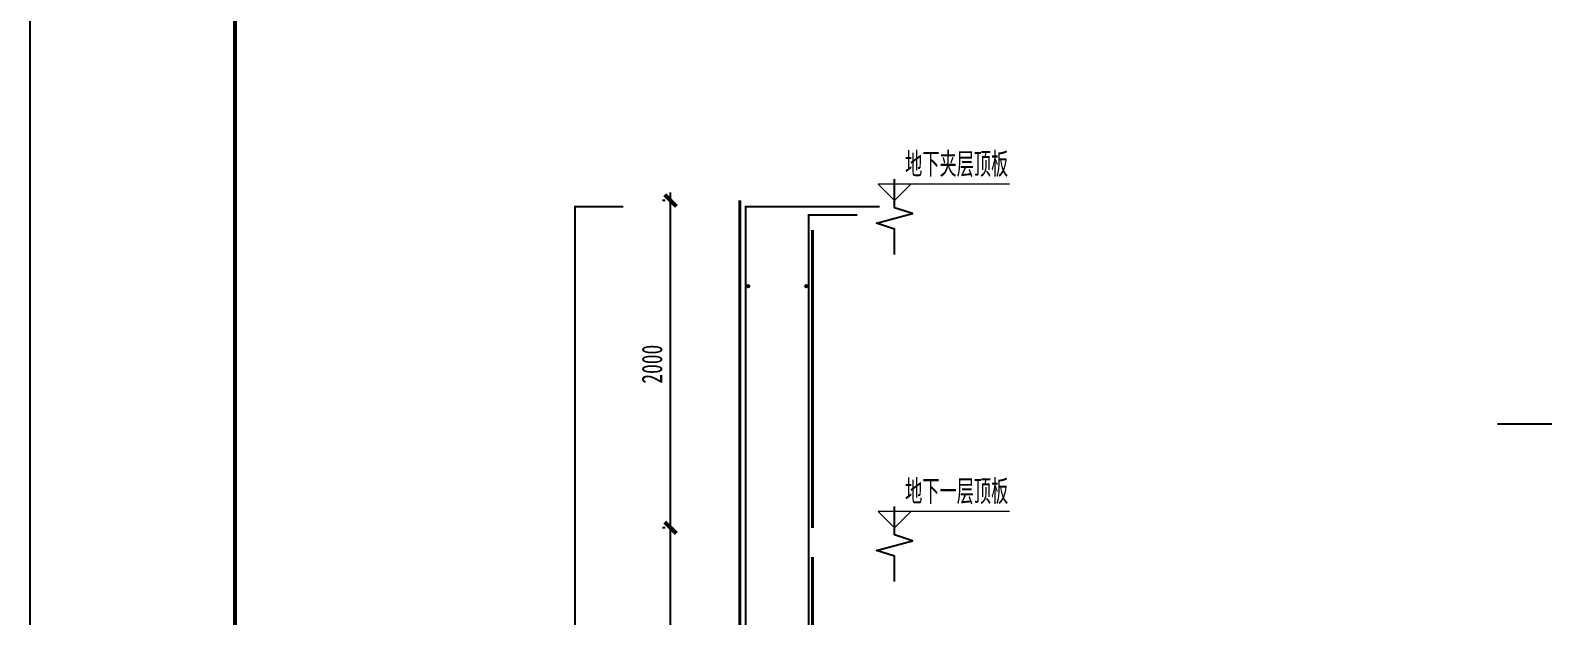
# Model space of a CAD drawing. Extents: x -3200781797 to -8106663, y 494714 to 1244925.
# Drawn here: x -8190763 to -8172296, y 534704 to 541862 of the extents above; entities that cross this region are included whole.
import ezdxf
from ezdxf.enums import TextEntityAlignment as Align
from ezdxf.xclip import XClip

# ---------------------------------------------------------------- set-up
doc = ezdxf.new("R2010")
doc.units = 0
doc.header["$LTSCALE"] = 1000
doc.header["$MEASUREMENT"] = 0
doc.header["$XCLIPFRAME"] = 0
doc.linetypes.add('DASH', pattern=[0.35, 0.25, -0.1])
doc.layers.get('Defpoints').update_dxf_attribs({"color": 30, "linetype": 'DASH'})
for name, color, linetype in [('3#4#5#模板$0$BORDER', 7, 'Continuous'), ('3#4#5#模板$0$THIN', 7, 'Continuous'), ('S-PC-FQ-WYQ', 4, 'Continuous'), ('节点$0$S-ANNO-THIN', 3, 'Continuous'), ('节点$0$S-DETL-DIMS', 210, 'Continuous'), ('节点$0$S-REIN', 1, 'Continuous')]:
    doc.layers.add(name, color=color, linetype=linetype)
doc.layers.add('节点$0$梁', color=4, linetype='Continuous', lineweight=0)
doc.layers.add('节点$0$纵文字', color=30, linetype='Continuous', lineweight=18)
doc.styles.add('节点$0$TSSD_Rein', font='Tssdeng.shx', dxfattribs={"width": 0.7, "bigfont": 'hztxt.shx'})
doc.styles.add('节点$0$楷体', font='', dxfattribs={"width": 0.7, "height": 250})
doc.styles.get('节点$0$楷体').set_extended_font_data('KaiTi_GB2312')
doc.dimstyles.new('节点$0$TSSD_50_100', dxfattribs={"dimtxt": 250, "dimasz": 100, "dimexe": 100, "dimexo": 250, "dimgap": 100, "dimtad": 1, "dimdec": 0, "dimlfac": 0.5, "dimzin": 0, "dimdsep": 46, "dimtxsty": '节点$0$楷体', "dimblk": '节点$0$_ArchTick', "dimcen": 0, "dimdle": 100, "dimclrt": 7, "dimadec": 0, "dimazin": 0, "dimtfac": 1, "dimtdec": 0, "dimtix": 1, "dimtmove": 2, "dimatfit": 3, "dimfxl": 1, "dimtolj": 1, "dimtzin": 0, "dimarcsym": 0})

# ---------------------------------------------------------------- blocks, each defined once
blk = doc.blocks.new('节点$0$_ArchTick')
at = {"color": 0, "linetype": 'ByBlock', "const_width": 0.5}
blk.add_lwpolyline([(-0.71, -0.71), (0.71, 0.71)], dxfattribs=at)
blk = doc.blocks.new('*D3905')
at = {"layer": 'Defpoints', "color": 0, "transparency": 16777216}
for p in [(-7521, -118575), (-7335, -118575), (-7335, -125755)]:
    blk.add_point(p, dxfattribs=at)
at = {"layer": '节点$0$S-DETL-DIMS', "color": 0, "lineweight": -2, "transparency": 16777216}
for p, q in [((-7521, -125855), (-7521, -118475)), ((-7585, -118575), (-7621, -118575)), ((-7585, -125755), (-7621, -125755))]:
    blk.add_line(p, q, dxfattribs=at)
at = {"layer": '节点$0$S-DETL-DIMS', "color": 0, "lineweight": -2, "transparency": 16777216, "xscale": 100, "yscale": 100, "zscale": 100}
for p, rotation in [((-7521, -118575), 90), ((-7521, -125755), 270)]:
    blk.add_blockref('节点$0$_ArchTick', p, dxfattribs=dict(at, rotation=rotation))
at = {"layer": '节点$0$S-DETL-DIMS', "color": 7, "transparency": 16777216, "insert": (-7746, -122165), "char_height": 250, "attachment_point": 5, "rotation": 90, "style": '节点$0$楷体'}
blk.add_mtext('\\A1;3590', dxfattribs=at)
blk = doc.blocks.new('*D3907')
at = {"layer": 'Defpoints', "color": 0, "transparency": 16777216}
for p in [(-7521, -114575), (-7335, -114575), (-7335, -118575)]:
    blk.add_point(p, dxfattribs=at)
at = {"layer": '节点$0$S-DETL-DIMS', "color": 0, "lineweight": -2, "transparency": 16777216}
for p, q in [((-7521, -118675), (-7521, -114475)), ((-7585, -114575), (-7621, -114575)), ((-7585, -118575), (-7621, -118575))]:
    blk.add_line(p, q, dxfattribs=at)
at = {"layer": '节点$0$S-DETL-DIMS', "color": 0, "lineweight": -2, "transparency": 16777216, "xscale": 100, "yscale": 100, "zscale": 100}
for p, rotation in [((-7521, -114575), 90), ((-7521, -118575), 270)]:
    blk.add_blockref('节点$0$_ArchTick', p, dxfattribs=dict(at, rotation=rotation))
at = {"layer": '节点$0$S-DETL-DIMS', "color": 7, "transparency": 16777216, "insert": (-7746, -116575), "char_height": 250, "attachment_point": 5, "rotation": 90, "style": '节点$0$楷体'}
blk.add_mtext('\\A1;2000', dxfattribs=at)
blk = doc.blocks.new('节点')
at = {"layer": '节点$0$S-ANNO-THIN'}
for points in [[(-4785.7, -115232.7), (-4785.7, -114922.5), (-5005.7, -114852.5), (-4565.7, -114732.5), (-4785.7, -114662.5), (-4785.7, -114314.4)], [(-4785.7, -115232.7), (-4785.7, -114922.5), (-5005.7, -114852.5), (-4565.7, -114732.5), (-4785.7, -114662.5), (-4785.7, -114314.4)], [(-4785.7, -119232.7), (-4785.7, -118922.5), (-5005.7, -118852.5), (-4565.7, -118732.5), (-4785.7, -118662.5), (-4785.7, -118314.4)]]:
    blk.add_lwpolyline(points, dxfattribs=at)
at = {"layer": '节点$0$S-REIN'}
for points in [[(-8095.7, -114648.7, 23.3, 23.3, 0), (-8686.7, -114648.7, 23.3, 23.3, 0), (-8686.7, -127288.3, 23.3, 23.3, 0), (-7829.9, -127288.3, 0, 0, 0)], [(-4968.4, -114648.7, 23.3, 23.3, 0), (-6603, -114648.7, 23.3, 23.3, 0), (-6603, -127288.3, 23.3, 23.3, 0), (-5746.2, -127288.3, 0, 0, 0)], [(-5454.8, -127235.9, 23.3, 23.3, 0), (-5834.1, -127235.9, 23.3, 23.3, 0), (-5834.1, -114752.3, 23.3, 23.3, 0), (-5241, -114752.3, 0, 0, 0)]]:
    blk.add_lwpolyline(points, format="xyseb", dxfattribs=at)
at = {"layer": '节点$0$S-REIN', "const_width": 25}
for points in [[(-6584.6, -115621.3, 1), (-6559.6, -115621.3, 1)], [(-5852.4, -115621.3, -1), (-5877.4, -115621.3, -1)]]:
    blk.add_lwpolyline(points, format="xyb", close=True, dxfattribs=at)
at = {"layer": '节点$0$梁', "lineweight": 40}
for p, q in [((-6676.3, -114575), (-6676.3, -125755)), ((-5787.4, -118575), (-5787.4, -114935)), ((-5787.4, -125755), (-5787.4, -118935))]:
    blk.add_line(p, q, dxfattribs=at)
at = {"layer": '节点$0$梁', "lineweight": 40, "const_width": 0.3}
for points in [[(-4785.7, -114575), (-6676.3, -114575)], [(-4785.7, -114575), (-5787.4, -114575)], [(-4785.7, -114935), (-5787.4, -114935)], [(-4785.7, -114935), (-5787.4, -114935)], [(-4785.7, -118575), (-5787.4, -118575)], [(-4785.7, -118935), (-5787.4, -118935)]]:
    blk.add_lwpolyline(points, dxfattribs=at)
at = {"layer": '节点$0$纵文字', "color": 3}
for points in [[(-3382.3, -114375), (-4985.7, -114375), (-4785.7, -114575), (-4585.7, -114375)], [(-3382.3, -114375), (-4985.7, -114375), (-4785.7, -114575), (-4585.7, -114375)], [(-3382.3, -118375), (-4985.7, -118375), (-4785.7, -118575), (-4585.7, -118375)]]:
    blk.add_lwpolyline(points, dxfattribs=at)
at = {"layer": '节点$0$纵文字', "style": '节点$0$TSSD_Rein', "width": 0.7}
for s, p in [('地下夹层顶板', (-3397.4, -114375)), ('地下一层顶板', (-3397.4, -118375))]:
    blk.add_text(s, height=300, dxfattribs=at).set_placement(p, align=Align.BOTTOM_RIGHT)
at = {"layer": '节点$0$S-DETL-DIMS'}
for base, p1, p2, picture, middle in [((-7520.6, -114575), (-7334.5, -118575), (-7334.5, -114575), '*D3907', (-7745.6, -116575)), ((-7520.6, -118575), (-7334.5, -125755), (-7334.5, -118575), '*D3905', (-7745.6, -122165))]:
    dim = blk.add_linear_dim(base=base, p1=p1, p2=p2, angle=90, dimstyle='节点$0$TSSD_50_100', dxfattribs=at)
    dim.commit()
    dim.dimension.update_dxf_attribs({"geometry": picture, "text_midpoint": middle})

msp = doc.modelspace()

# ---------------------------------------------------------------- linework, layer by layer
at = {"layer": '3#4#5#模板$0$BORDER'}
msp.add_lwpolyline([(-8190763.2, 494714.2), (-8190763.2, 554114.2), (-8106663.2, 554114.2), (-8106663.2, 494714.2)], close=True, dxfattribs=at)
at = {"layer": '3#4#5#模板$0$BORDER', "const_width": 50}
msp.add_lwpolyline([(-8188263.2, 495714.2), (-8188263.2, 553114.2), (-8107663.2, 553114.2), (-8107663.2, 495714.2)], close=True, dxfattribs=at)
at = {"layer": '3#4#5#模板$0$THIN'}
msp.add_lwpolyline([(-8172847.6, 537051.9), (-8149781.8, 537051.9), (-8149711.8, 537271.9), (-8149591.8, 536831.9), (-8149521.8, 537051.9), (-8126456.1, 537051.9)], dxfattribs=at)

# ---------------------------------------------------------------- block references
at = {"layer": 'S-PC-FQ-WYQ'}
ref = msp.add_blockref('节点', (-8175424.2, 654354.3), dxfattribs=at)
XClip(ref).set_block_clipping_path([(-10001.4948411206, -132276.5369334021), (-2148.45247471, -111483.7380266087)])

doc.saveas('drawing.dxf')
